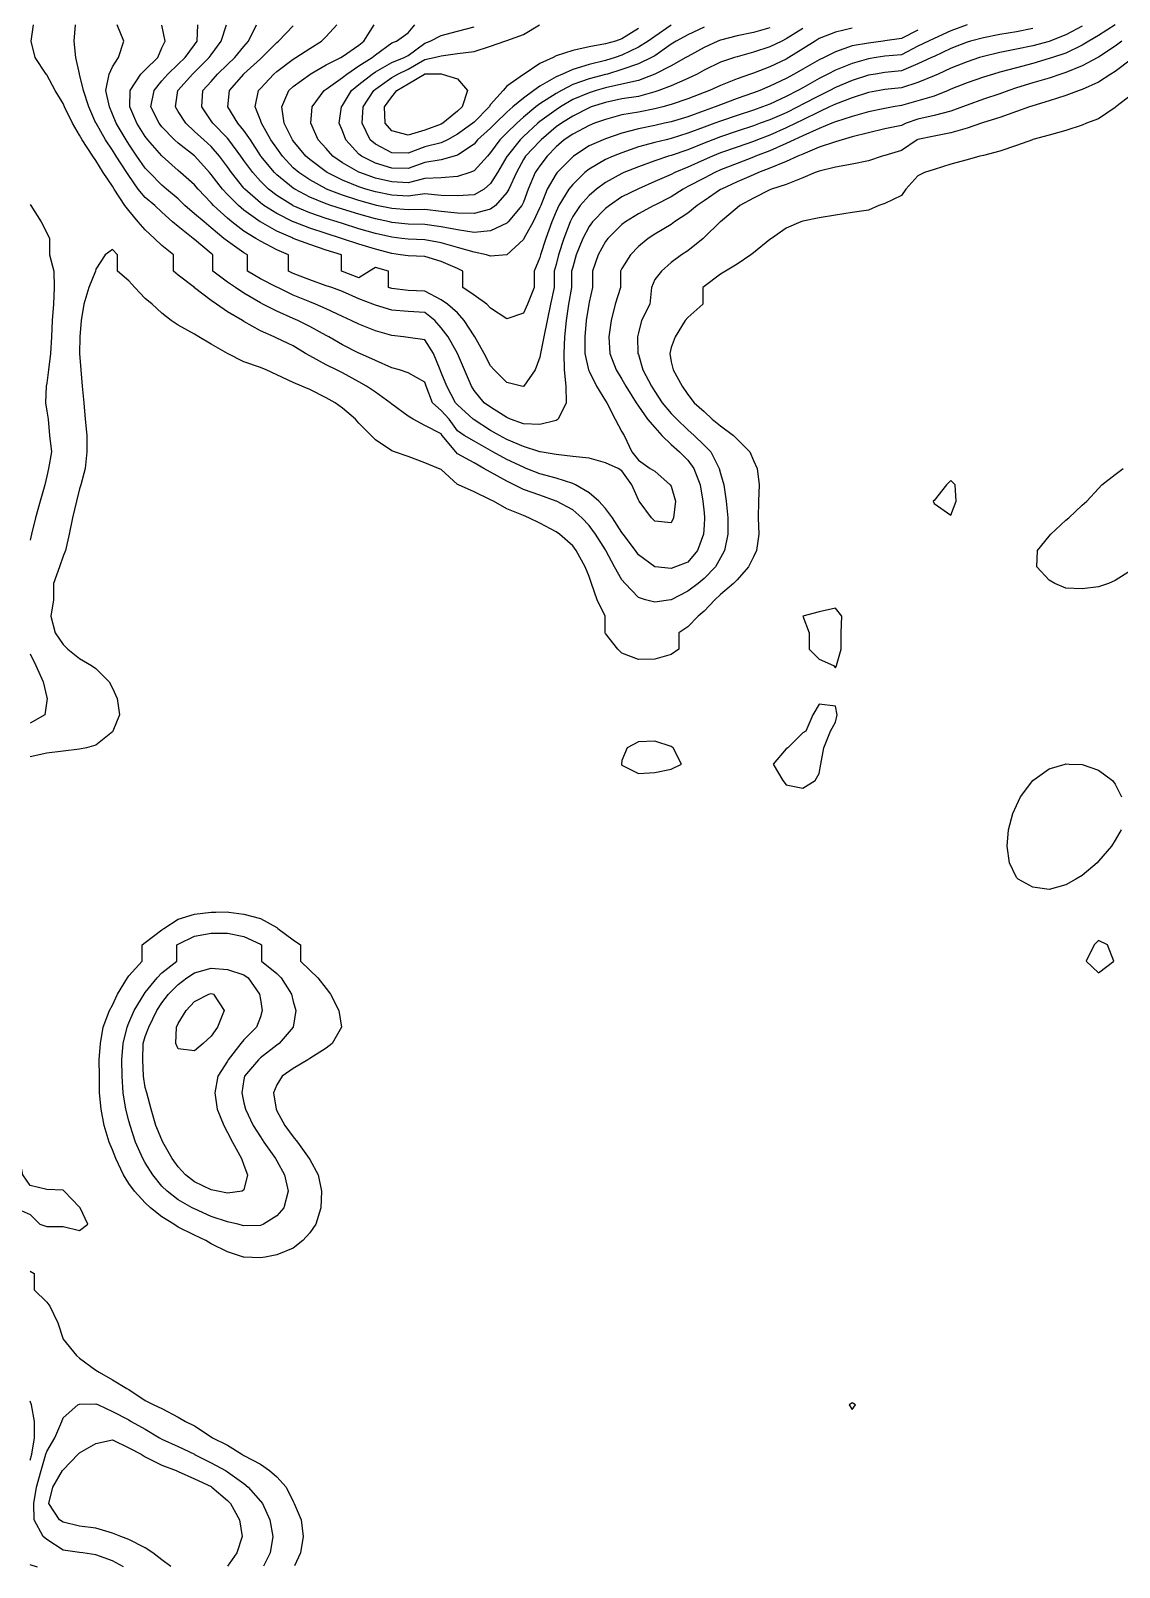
# Model space of a CAD drawing. Header units: inches. Extents: x 450896 to 463247, y 7386701 to 7399440.
# Drawn here: x 459540 to 461479, y 7386740 to 7389478 of the extents above; entities that cross this region are included whole.
import ezdxf

# ---------------------------------------------------------------- set-up
doc = ezdxf.new("R2010")
doc.units = ezdxf.units.IN
doc.header["$MEASUREMENT"] = 0

msp = doc.modelspace()

# ---------------------------------------------------------------- linework, layer by layer
for points, elevation in [([(461501.1, 7389427.7), (461471.8, 7389405.9), (461464.4, 7389401.2), (461442.5, 7389386.7), (461413.3, 7389373.8), (461407.8, 7389371.9), (461384, 7389362.7), (461354.7, 7389353.6), (461325.4, 7389344.4), (461319.5, 7389342.6), (461296.1, 7389334.5), (461266.8, 7389323.7), (461237.5, 7389314.5), (461233.8, 7389313.3), (461208.2, 7389304.5), (461179, 7389296.4), (461149.7, 7389290.2), (461120.4, 7389284.5), (461119.4, 7389284), (461091.1, 7389265), (461061.8, 7389256.1), (461057.1, 7389254.8), (461032.5, 7389246.3), (461003.2, 7389240.7), (460973.9, 7389235.2), (460944.7, 7389228.1), (460937.5, 7389225.5), (460915.4, 7389216.3), (460886.1, 7389204.4), (460859.7, 7389196.2), (460856.8, 7389195), (460827.5, 7389180), (460803.4, 7389166.9), (460798.2, 7389162.7), (460768.9, 7389138), (460768.4, 7389137.6), (460739.6, 7389109.6), (460738.1, 7389108.3), (460710.4, 7389086.1), (460699.1, 7389079), (460681.1, 7389065.5), (460663.8, 7389049.7), (460651.8, 7389035.1), (460645.8, 7389020.5), (460642.9, 7388991.2), (460628.3, 7388961.9), (460622.5, 7388939.7), (460621, 7388932.6), (460621.7, 7388903.3), (460622.5, 7388901), (460630.6, 7388874), (460645.7, 7388844.7), (460651.8, 7388835.2), (460664.7, 7388815.4), (460681.1, 7388796.2), (460690.8, 7388786.2), (460710.4, 7388766.8), (460721.7, 7388756.9), (460739.6, 7388739.9), (460751.6, 7388727.6), (460766.5, 7388698.3), (460768.9, 7388689.1), (460774.9, 7388669), (460778.7, 7388639.7), (460781.8, 7388610.4), (460781.7, 7388581.2), (460776.1, 7388551.9), (460768.9, 7388538.6), (460759.8, 7388522.6), (460739.6, 7388501.8), (460729, 7388493.3), (460710.4, 7388479.6), (460681.1, 7388464.1), (460680.5, 7388464), (460651.8, 7388459.6), (460635, 7388464), (460622.5, 7388468), (460598.7, 7388493.3), (460593.2, 7388499.7), (460580.1, 7388522.6), (460564.6, 7388551.9), (460563.9, 7388553), (460546.1, 7388581.2), (460534.6, 7388596.6), (460522, 7388610.4), (460505.4, 7388624.4), (460476.6, 7388639.7), (460476.1, 7388640), (460446.8, 7388650.3), (460417.5, 7388660.6), (460401.1, 7388669), (460388.2, 7388675.3), (460358.9, 7388691.3), (460347.3, 7388698.3), (460329.6, 7388708.4), (460300.3, 7388724.2), (460297.1, 7388727.6), (460273, 7388756.9), (460271.1, 7388759.8), (460241.8, 7388774.8), (460221.1, 7388786.2), (460212.5, 7388791.6), (460183.2, 7388812.8), (460180, 7388815.4), (460153.9, 7388834.2), (460138, 7388844.7), (460124.6, 7388852.4), (460095.3, 7388868.5), (460084.5, 7388874), (460066, 7388883), (460036.8, 7388898.8), (460029.6, 7388903.3), (460007.5, 7388916.5), (459978.2, 7388930.3), (459973.3, 7388932.6), (459948.9, 7388943.5), (459919.6, 7388960.3), (459917, 7388961.9), (459890.3, 7388977.6), (459870.8, 7388991.2), (459861, 7388997.8), (459831.7, 7389020.1), (459831.3, 7389020.5), (459802.5, 7389042.6), (459793.9, 7389049.7), (459793.9, 7389079), (459773.2, 7389095.8), (459760, 7389108.3), (459743.9, 7389123.5), (459731.2, 7389137.6), (459714.6, 7389158), (459707.5, 7389166.9), (459688.4, 7389196.2), (459685.3, 7389201.1), (459668.8, 7389225.5), (459656, 7389246.8), (459650.3, 7389254.8), (459631.1, 7389284), (459626.7, 7389292.3), (459614.1, 7389313.3), (459600.1, 7389342.6), (459597.4, 7389348.6), (459583.2, 7389371.9), (459568.2, 7389400), (459567.3, 7389401.2), (459547.9, 7389430.5), (459540.4, 7389459.8), (459544.7, 7389489.1)], 40), ([(461484.2, 7389459.8), (461471.8, 7389451), (461442.5, 7389431.1), (461441.3, 7389430.5), (461413.3, 7389415.8), (461384, 7389404.1), (461375.2, 7389401.2), (461354.7, 7389394), (461325.4, 7389385.2), (461296.1, 7389376.7), (461282.3, 7389371.9), (461266.8, 7389366.1), (461237.5, 7389356.1), (461208.2, 7389345.9), (461199.8, 7389342.6), (461179, 7389335.2), (461149.7, 7389327.3), (461120.4, 7389320.8), (461099.6, 7389313.3), (461091.1, 7389309.6), (461061.8, 7389303.4), (461032.5, 7389296.4), (461003.2, 7389289.3), (460985.6, 7389284), (460973.9, 7389280.3), (460944.7, 7389270.8), (460915.4, 7389258.5), (460906.6, 7389254.8), (460886.1, 7389245.3), (460856.8, 7389233.1), (460836.4, 7389225.5), (460827.5, 7389221.8), (460798.2, 7389209.2), (460770.7, 7389196.2), (460768.9, 7389195.1), (460739.6, 7389175), (460727, 7389166.9), (460710.4, 7389153.4), (460687.1, 7389137.6), (460681.1, 7389133.2), (460651.8, 7389115.8), (460640.1, 7389108.3), (460622.5, 7389093.5), (460608.2, 7389079), (460593.2, 7389054.8), (460590.9, 7389049.7), (460590.9, 7389020.5), (460581.2, 7388991.2), (460573.9, 7388961.9), (460570.1, 7388932.6), (460571.6, 7388903.3), (460582.8, 7388874), (460593.2, 7388857.5), (460600.3, 7388844.7), (460618.3, 7388815.4), (460622.5, 7388808.9), (460639, 7388786.2), (460651.8, 7388770.9), (460664.5, 7388756.9), (460681.1, 7388740.8), (460695.6, 7388727.6), (460710.4, 7388712.9), (460721.2, 7388698.3), (460732.6, 7388669), (460737.5, 7388639.7), (460739.6, 7388619.2), (460740.5, 7388610.4), (460739.6, 7388597), (460738.4, 7388581.2), (460727.9, 7388551.9), (460710.4, 7388531.4), (460688.6, 7388522.6), (460681.1, 7388519.8), (460652.4, 7388522.6), (460651.8, 7388522.6), (460622.5, 7388544.2), (460617.1, 7388551.9), (460595.4, 7388581.2), (460593.2, 7388584.2), (460576.4, 7388610.4), (460563.9, 7388626.8), (460551.8, 7388639.7), (460534.6, 7388654.4), (460510.2, 7388669), (460505.4, 7388671.4), (460476.1, 7388680.8), (460446.8, 7388688.8), (460422.5, 7388698.3), (460417.5, 7388700.2), (460388.2, 7388714), (460363.3, 7388727.6), (460358.9, 7388729.9), (460329.6, 7388746.6), (460312.3, 7388756.9), (460300.3, 7388765.2), (460285.1, 7388786.2), (460271.1, 7388801.2), (460255.7, 7388815.4), (460244.5, 7388844.7), (460241.8, 7388852.1), (460212.5, 7388868.7), (460197, 7388874), (460183.2, 7388877.5), (460153.9, 7388890.4), (460125.9, 7388903.3), (460124.6, 7388903.9), (460095.3, 7388918.6), (460071, 7388932.6), (460066, 7388935.3), (460036.8, 7388951.3), (460015.5, 7388961.9), (460007.5, 7388965.3), (459978.2, 7388978.3), (459953, 7388991.2), (459948.9, 7388993.2), (459919.6, 7389010.6), (459904.7, 7389020.5), (459890.3, 7389029.9), (459864.1, 7389049.7), (459864.1, 7389079), (459861, 7389081.3), (459831.7, 7389106), (459828.9, 7389108.3), (459802.5, 7389129.2), (459792.5, 7389137.6), (459773.2, 7389154.9), (459760.7, 7389166.9), (459743.9, 7389181.3), (459731.4, 7389196.2), (459714.6, 7389220.2), (459711.1, 7389225.5), (459692.1, 7389254.8), (459685.3, 7389265.3), (459672.8, 7389284), (459656.2, 7389313.3), (459656, 7389313.8), (459643, 7389342.6), (459633.7, 7389371.9), (459626.8, 7389401.2), (459626.7, 7389401.6), (459620.3, 7389430.5), (459617.1, 7389459.8), (459619.3, 7389489.1)], 60), ([(461471.8, 7389488.8), (461442.5, 7389470), (461425.3, 7389459.8), (461413.3, 7389452.7), (461384, 7389438.5), (461360.2, 7389430.5), (461354.7, 7389428.6), (461325.4, 7389419.9), (461296.1, 7389412.3), (461266.8, 7389404.5), (461255.2, 7389401.2), (461237.5, 7389395.7), (461208.2, 7389385.6), (461179, 7389374), (461174.2, 7389371.9), (461149.7, 7389362), (461120.4, 7389353.6), (461091.1, 7389345.1), (461076.7, 7389342.6), (461061.8, 7389339.8), (461032.5, 7389333.8), (461003.2, 7389325.6), (460973.9, 7389316), (460967.4, 7389313.3), (460944.7, 7389304.2), (460915.4, 7389290.9), (460900, 7389284), (460886.1, 7389277.4), (460856.8, 7389264.3), (460831.4, 7389254.8), (460827.5, 7389253.2), (460798.2, 7389241.9), (460768.9, 7389230.2), (460758.5, 7389225.5), (460739.6, 7389215.6), (460710.4, 7389200.7), (460702.1, 7389196.2), (460681.1, 7389182.5), (460651.8, 7389167.7), (460650, 7389166.9), (460622.5, 7389151.9), (460599.5, 7389137.6), (460593.2, 7389132.8), (460568.1, 7389108.3), (460563.9, 7389102.6), (460551.1, 7389079), (460540.9, 7389049.7), (460540.9, 7389020.5), (460534.6, 7388994.7), (460533.9, 7388991.2), (460529.7, 7388961.9), (460526.8, 7388932.6), (460527.1, 7388903.3), (460533.8, 7388874), (460534.6, 7388871.8), (460547.6, 7388844.7), (460563.9, 7388818.6), (460566, 7388815.4), (460581.1, 7388786.2), (460593.2, 7388763.4), (460597, 7388756.9), (460610.8, 7388727.6), (460622.5, 7388713.1), (460643.6, 7388698.3), (460651.8, 7388693.2), (460679.2, 7388669), (460681.1, 7388666.8), (460688.6, 7388639.7), (460685.1, 7388610.4), (460681.1, 7388601.4), (460651.8, 7388604), (460645.7, 7388610.4), (460623.7, 7388639.7), (460622.5, 7388642), (460610.7, 7388669), (460593.2, 7388694), (460586.7, 7388698.3), (460563.9, 7388707.9), (460534.6, 7388716.6), (460505.4, 7388719.7), (460476.1, 7388722.9), (460447.2, 7388727.6), (460446.8, 7388727.7), (460417.5, 7388737.5), (460388.2, 7388749.9), (460374.8, 7388756.9), (460358.9, 7388765.7), (460329.6, 7388784.9), (460327.8, 7388786.2), (460300.3, 7388811.5), (460296.8, 7388815.4), (460280.9, 7388844.7), (460271.1, 7388869.1), (460269.4, 7388874), (460257.3, 7388903.3), (460241.8, 7388927.2), (460212.5, 7388931.5), (460203.7, 7388932.6), (460183.2, 7388934.9), (460153.9, 7388943.6), (460124.6, 7388955.4), (460110.4, 7388961.9), (460095.3, 7388968.7), (460066, 7388982.9), (460046.9, 7388991.2), (460036.8, 7388995.1), (460007.5, 7389007.2), (459980.3, 7389020.5), (459978.2, 7389021.4), (459948.9, 7389036.4), (459926, 7389049.7), (459926, 7389079), (459919.6, 7389082.6), (459890.3, 7389103.2), (459883.7, 7389108.3), (459861, 7389126.9), (459848.5, 7389137.6), (459831.7, 7389152.1), (459814.6, 7389166.9), (459802.5, 7389178.6), (459781.4, 7389196.2), (459773.2, 7389203.2), (459751.5, 7389225.5), (459743.9, 7389233.6), (459729, 7389254.8), (459714.6, 7389276.2), (459709.5, 7389284), (459692.1, 7389313.3), (459685.3, 7389329.7), (459679.8, 7389342.6), (459673.4, 7389371.9), (459679.2, 7389401.2), (459685.3, 7389414.3), (459696, 7389430.5), (459705.8, 7389459.8), (459694, 7389489.1)], 80), ([(461325.4, 7389482.2), (461296.1, 7389476.4), (461266.8, 7389471.4), (461237.5, 7389465.9), (461214.2, 7389459.8), (461208.2, 7389458), (461179, 7389446.8), (461149.7, 7389432.6), (461145, 7389430.5), (461120.4, 7389419.2), (461091.1, 7389406.6), (461061.8, 7389403.8), (461045.2, 7389401.2), (461032.5, 7389399.2), (461003.2, 7389389.7), (460973.9, 7389377.4), (460963.8, 7389371.9), (460944.7, 7389362.3), (460915.4, 7389347.2), (460906.8, 7389342.6), (460886.1, 7389332.2), (460856.8, 7389319.6), (460839.7, 7389313.3), (460827.5, 7389308.8), (460798.2, 7389299.1), (460768.9, 7389289.3), (460755.3, 7389284), (460739.6, 7389277.7), (460710.4, 7389266.1), (460681.1, 7389256.2), (460676.2, 7389254.8), (460651.8, 7389246.3), (460622.5, 7389235.9), (460596.7, 7389225.5), (460593.2, 7389223.9), (460563.9, 7389208), (460548, 7389196.2), (460534.6, 7389184.8), (460518.5, 7389166.9), (460505.4, 7389147), (460500.8, 7389137.6), (460489.6, 7389108.3), (460480.4, 7389079), (460476.1, 7389061.9), (460472.7, 7389049.7), (460472.7, 7389020.5), (460465.9, 7388991.2), (460459.7, 7388961.9), (460454.1, 7388932.6), (460448.1, 7388903.3), (460446.8, 7388896.4), (460438.5, 7388874), (460418.6, 7388844.7), (460417.5, 7388844), (460414.2, 7388844.7), (460388.2, 7388851.6), (460365.4, 7388874), (460358.9, 7388880.9), (460347.8, 7388903.3), (460330.9, 7388932.6), (460329.6, 7388934.3), (460312, 7388961.9), (460300.3, 7388975.4), (460282.5, 7388991.2), (460271.1, 7388998.5), (460241.8, 7389014.2), (460212.5, 7389015.5), (460183.2, 7389018.7), (460177.5, 7389020.5), (460177.5, 7389049.7), (460153.9, 7389056.4), (460143.3, 7389049.7), (460124.6, 7389037.8), (460095.3, 7389049), (460093.2, 7389049.7), (460093.2, 7389079), (460066, 7389087.3), (460036.8, 7389097.1), (460007.6, 7389108.3), (460007.5, 7389108.4), (459978.2, 7389121.2), (459948.9, 7389137.5), (459948.8, 7389137.6), (459919.6, 7389158.5), (459909.7, 7389166.9), (459890.3, 7389186.5), (459881.3, 7389196.2), (459861, 7389222.1), (459858.1, 7389225.5), (459832.2, 7389254.8), (459831.7, 7389255.2), (459802.5, 7389277.9), (459796, 7389284), (459773.2, 7389307.3), (459768.5, 7389313.3), (459753.5, 7389342.6), (459759.4, 7389371.9), (459773.2, 7389388.8), (459783.9, 7389401.2), (459802.5, 7389418.8), (459814.7, 7389430.5), (459831.7, 7389453.5), (459836, 7389459.8), (459837.7, 7389489.1)], 120), ([(461208.2, 7389489), (461179, 7389478.3), (461149.7, 7389464.4), (461139.3, 7389459.8), (461120.4, 7389450.8), (461091.1, 7389435.5), (461061.8, 7389432.8), (461046.4, 7389430.5), (461032.5, 7389428.3), (461003.2, 7389420.1), (460973.9, 7389408.3), (460960, 7389401.2), (460944.7, 7389393.2), (460915.4, 7389376.7), (460906.8, 7389371.9), (460886.1, 7389361.2), (460856.8, 7389347.6), (460843.7, 7389342.6), (460827.5, 7389337), (460798.2, 7389327.3), (460768.9, 7389317.3), (460758.5, 7389313.3), (460739.6, 7389306.3), (460710.4, 7389295.6), (460681.1, 7389286.1), (460672.2, 7389284), (460651.8, 7389279), (460622.5, 7389271.5), (460593.2, 7389260.8), (460577.7, 7389254.8), (460563.9, 7389248.7), (460534.6, 7389231.5), (460527, 7389225.5), (460505.4, 7389204.5), (460498.7, 7389196.2), (460481, 7389166.9), (460476.1, 7389155.9), (460468.5, 7389137.6), (460457.6, 7389108.3), (460448.3, 7389079), (460446.8, 7389073.9), (460436.5, 7389049.7), (460436.5, 7389020.5), (460424.9, 7388991.2), (460417.5, 7388975.2), (460388.2, 7388965.1), (460358.9, 7388984.1), (460352.6, 7388991.2), (460329.6, 7389007), (460309.6, 7389020.5), (460309.6, 7389049.7), (460300.3, 7389054.3), (460271.1, 7389067.1), (460241.8, 7389076.2), (460212.5, 7389076.9), (460198.3, 7389079), (460183.2, 7389081.1), (460153.9, 7389088.8), (460124.6, 7389098.1), (460095.3, 7389107.7), (460093.4, 7389108.3), (460066, 7389116.7), (460036.8, 7389126.3), (460007.8, 7389137.6), (460007.5, 7389137.7), (459978.2, 7389152.5), (459955.3, 7389166.9), (459948.9, 7389171.7), (459921.2, 7389196.2), (459919.6, 7389197.9), (459897.5, 7389225.5), (459890.3, 7389235.5), (459875.8, 7389254.8), (459861, 7389272), (459848, 7389284), (459831.7, 7389299), (459815.9, 7389313.3), (459802.5, 7389334.2), (459797.6, 7389342.6), (459801.9, 7389371.9), (459802.5, 7389372.5), (459828.2, 7389401.2), (459831.7, 7389404.6), (459857.9, 7389430.5), (459861, 7389435.2), (459879.2, 7389459.8), (459888.6, 7389489.1)], 140), ([(461120.4, 7389479.6), (461091.1, 7389464.8), (461061.8, 7389460.2), (461058.8, 7389459.8), (461032.5, 7389455.9), (461003.2, 7389451.6), (460973.9, 7389440.7), (460953.5, 7389430.5), (460944.7, 7389426.2), (460915.4, 7389410.1), (460900, 7389401.2), (460886.1, 7389393.5), (460856.8, 7389379.3), (460838.7, 7389371.9), (460827.5, 7389367.7), (460798.2, 7389357.7), (460768.9, 7389346.3), (460759.4, 7389342.6), (460739.6, 7389335.7), (460710.4, 7389325.1), (460681.1, 7389316), (460669.2, 7389313.3), (460651.8, 7389309.4), (460622.5, 7389303.5), (460593.2, 7389295.8), (460563.9, 7389285.8), (460559.5, 7389284), (460534.6, 7389273), (460507, 7389254.8), (460505.4, 7389253.5), (460478, 7389225.5), (460476.1, 7389223), (460460, 7389196.2), (460448.4, 7389166.9), (460446.8, 7389163), (460434.8, 7389137.6), (460418.3, 7389108.3), (460417.5, 7389106.5), (460388.2, 7389079), (460388.2, 7389079), (460358.9, 7389076.7), (460351.7, 7389079), (460329.6, 7389083.5), (460300.3, 7389091.7), (460271.1, 7389100.3), (460241.8, 7389105.4), (460212.5, 7389106.6), (460200.9, 7389108.3), (460183.2, 7389110.6), (460153.9, 7389117.1), (460124.6, 7389125.4), (460095.3, 7389134.7), (460086, 7389137.6), (460066, 7389143.5), (460036.8, 7389153.7), (460007.5, 7389166.5), (460006.7, 7389166.9), (459978.2, 7389184.9), (459963.5, 7389196.2), (459948.9, 7389210.3), (459935.2, 7389225.5), (459919.6, 7389247.3), (459914.3, 7389254.8), (459892.5, 7389284), (459890.3, 7389286.6), (459863.9, 7389313.3), (459861, 7389317.7), (459844.5, 7389342.6), (459846.6, 7389371.9), (459861, 7389387.8), (459872.6, 7389401.2), (459890.3, 7389418.1), (459903.3, 7389430.5), (459919.6, 7389450.3), (459927.8, 7389459.8), (459942.2, 7389489.1)], 160), ([(460915.4, 7389482.3), (460886.1, 7389463.9), (460877.8, 7389459.8), (460856.8, 7389449.4), (460827.5, 7389440.3), (460798.2, 7389431.9), (460793.5, 7389430.5), (460768.9, 7389422.3), (460739.6, 7389407.8), (460727, 7389401.2), (460710.4, 7389393.2), (460681.1, 7389380.2), (460658.9, 7389371.9), (460651.8, 7389369.6), (460622.5, 7389361.3), (460593.2, 7389356.7), (460563.9, 7389350.5), (460538.5, 7389342.6), (460534.6, 7389341.2), (460505.4, 7389325.8), (460485.5, 7389313.3), (460476.1, 7389307.2), (460449, 7389284), (460446.8, 7389281.7), (460421.1, 7389254.8), (460417.5, 7389248.9), (460405, 7389225.5), (460391.6, 7389196.2), (460388.2, 7389190.3), (460368.1, 7389166.9), (460358.9, 7389160.3), (460329.6, 7389152.8), (460300.3, 7389153.2), (460271.1, 7389156.3), (460241.8, 7389159.7), (460212.5, 7389159.2), (460183.2, 7389161.4), (460155.6, 7389166.9), (460153.9, 7389167.2), (460124.6, 7389176), (460095.3, 7389185.4), (460066.8, 7389196.2), (460066, 7389196.5), (460036.8, 7389212.5), (460017.4, 7389225.5), (460007.5, 7389234.1), (459988.2, 7389254.8), (459978.2, 7389269), (459967.8, 7389284), (459950.7, 7389313.3), (459948.9, 7389319.1), (459939.9, 7389342.6), (459945.5, 7389371.9), (459948.9, 7389375.6), (459972.9, 7389401.2), (459978.2, 7389405.6), (460007.5, 7389427.9), (460011.8, 7389430.5), (460036.8, 7389446.5), (460057.7, 7389459.8), (460066, 7389468.3), (460084.9, 7389489.1)], 200), ([(460347.8, 7389196.2), (460329.6, 7389186.1), (460300.3, 7389183.9), (460271.1, 7389184.9), (460241.8, 7389187.6), (460212.5, 7389183.4), (460183.2, 7389185.1), (460153.9, 7389191), (460137.1, 7389196.2), (460124.6, 7389200.4), (460095.3, 7389212.1), (460068.2, 7389225.5), (460066, 7389226.9), (460036.8, 7389248.9), (460030.1, 7389254.8), (460007.5, 7389282.3), (460006.2, 7389284), (459991.3, 7389313.3), (459987.3, 7389342.6), (459999.8, 7389371.9), (460007.5, 7389379), (460036.8, 7389400.5), (460037.7, 7389401.2), (460066, 7389417.3), (460092.2, 7389430.5), (460095.3, 7389432.4), (460124.6, 7389452.7), (460133.2, 7389459.8), (460151.6, 7389489.1)], 220), ([(460322, 7389225.5), (460300.3, 7389218.6), (460271.1, 7389216), (460241.8, 7389215.2), (460212.5, 7389207.4), (460183.2, 7389208.8), (460153.9, 7389215.5), (460126.4, 7389225.5), (460124.6, 7389226.3), (460095.3, 7389242.8), (460077.9, 7389254.8), (460066, 7389268.4), (460051.9, 7389284), (460038.9, 7389313.3), (460041, 7389342.6), (460062.7, 7389371.9), (460066, 7389374.3), (460095.3, 7389394.9), (460103.2, 7389401.2), (460124.6, 7389415.5), (460147.9, 7389430.5), (460153.9, 7389435.5), (460183.2, 7389456.5), (460191.4, 7389459.8), (460212.5, 7389474.7), (460224.2, 7389489.1)], 240), ([(460282.4, 7389284), (460271.1, 7389278.6), (460241.8, 7389271.2), (460212.5, 7389260), (460183.2, 7389260.7), (460153.9, 7389275.9), (460144.3, 7389284), (460130.3, 7389313.3), (460132.1, 7389342.6), (460151.3, 7389371.9), (460153.9, 7389374), (460183.2, 7389395.2), (460193.8, 7389401.2), (460212.5, 7389409.7), (460241.8, 7389427.3), (460258.4, 7389430.5), (460271.1, 7389433.7), (460300.3, 7389437.5), (460329.6, 7389441.6), (460358.9, 7389450.7), (460384.5, 7389459.8), (460388.2, 7389460.8), (460417.5, 7389471.8), (460446.2, 7389489.1)], 280), ([(461413.3, 7389486.7), (461384, 7389471.1), (461355.9, 7389459.8), (461354.7, 7389459.3), (461325.4, 7389451.7), (461296.1, 7389445.3), (461266.8, 7389439.4), (461237.5, 7389432.7), (461230.2, 7389430.5), (461208.2, 7389423.2), (461179, 7389411.6), (461156.8, 7389401.2), (461149.7, 7389397.9), (461120.4, 7389386.2), (461091.1, 7389376.6), (461061.8, 7389373.4), (461052.2, 7389371.9), (461032.5, 7389368.5), (461003.2, 7389358.5), (460973.9, 7389347.7), (460963.2, 7389342.6), (460944.7, 7389333.9), (460915.4, 7389319.4), (460903, 7389313.3), (460886.1, 7389305.2), (460856.8, 7389292.1), (460835, 7389284), (460827.5, 7389281.2), (460798.2, 7389271.1), (460768.9, 7389260.6), (460754.6, 7389254.8), (460739.6, 7389248.2), (460710.4, 7389235.1), (460687.3, 7389225.5), (460681.1, 7389222.3), (460651.8, 7389209.6), (460622.5, 7389196.7), (460621.3, 7389196.2), (460593.2, 7389182), (460570.8, 7389166.9), (460563.9, 7389161.6), (460540.8, 7389137.6), (460534.6, 7389129.5), (460523.2, 7389108.3), (460511.7, 7389079), (460505.4, 7389057.1), (460503.5, 7389049.7), (460503.5, 7389020.5), (460497.8, 7388991.2), (460493.8, 7388961.9), (460490.6, 7388932.6), (460489.4, 7388903.3), (460490.5, 7388874), (460493.3, 7388844.7), (460493.7, 7388815.4), (460479.5, 7388786.2), (460476.1, 7388783.9), (460446.8, 7388776.2), (460417.5, 7388777.7), (460394.5, 7388786.2), (460388.2, 7388788.9), (460358.9, 7388807.3), (460347.8, 7388815.4), (460329.6, 7388837.1), (460325.1, 7388844.7), (460312.6, 7388874), (460300.3, 7388903.1), (460300.2, 7388903.3), (460283.7, 7388932.6), (460271.1, 7388948.9), (460259.7, 7388961.9), (460241.8, 7388975.9), (460212.5, 7388977.8), (460183.2, 7388980.5), (460153.9, 7388989.2), (460149.1, 7388991.2), (460124.6, 7389000.7), (460095.3, 7389013.3), (460076.5, 7389020.5), (460066, 7389023.9), (460036.8, 7389034.3), (460007.5, 7389045.9), (459999.3, 7389049.7), (459999.3, 7389079), (459978.2, 7389088.1), (459948.9, 7389103.4), (459940.7, 7389108.3), (459919.6, 7389121.3), (459898.2, 7389137.6), (459890.3, 7389144.2), (459865.5, 7389166.9), (459861, 7389171.7), (459838.1, 7389196.2), (459831.7, 7389203.4), (459806.7, 7389225.5), (459802.5, 7389229.1), (459773.8, 7389254.8), (459773.2, 7389255.4), (459748.1, 7389284), (459743.9, 7389289.6), (459728.8, 7389313.3), (459716.1, 7389342.6), (459717, 7389371.9), (459735.8, 7389401.2), (459743.9, 7389408.8), (459766, 7389430.5), (459773.2, 7389447.7), (459779.1, 7389459.8), (459773.2, 7389488.2)], 100), ([(461003.2, 7389483), (460973.9, 7389475.8), (460944.7, 7389464.4), (460937.2, 7389459.8), (460915.4, 7389446), (460890.7, 7389430.5), (460886.1, 7389427.8), (460856.8, 7389414.3), (460827.5, 7389403), (460822.4, 7389401.2), (460798.2, 7389392.9), (460768.9, 7389380.7), (460749.3, 7389371.9), (460739.6, 7389368.3), (460710.4, 7389356.9), (460681.1, 7389346.8), (460666, 7389342.6), (460651.8, 7389339.1), (460622.5, 7389333), (460593.2, 7389328.2), (460563.9, 7389320.3), (460544.4, 7389313.3), (460534.6, 7389309.4), (460505.4, 7389293.8), (460490.5, 7389284), (460476.1, 7389271.5), (460459.7, 7389254.8), (460446.8, 7389237.8), (460438.8, 7389225.5), (460426.1, 7389196.2), (460417.5, 7389172.6), (460414.8, 7389166.9), (460390.3, 7389137.6), (460388.2, 7389135.5), (460358.9, 7389121.6), (460329.6, 7389119), (460300.3, 7389123.6), (460271.1, 7389129), (460241.8, 7389133), (460212.5, 7389133.7), (460183.2, 7389136.7), (460179.1, 7389137.6), (460153.9, 7389142.8), (460124.6, 7389151.2), (460095.3, 7389160.2), (460074.3, 7389166.9), (460066, 7389169.7), (460036.8, 7389181.8), (460010.2, 7389196.2), (460007.5, 7389198), (459978.2, 7389221.7), (459974.3, 7389225.5), (459949.8, 7389254.8), (459948.9, 7389256.1), (459931.1, 7389284), (459919.6, 7389300.8), (459908.9, 7389313.3), (459891.2, 7389342.6), (459893.6, 7389371.9), (459919.2, 7389401.2), (459919.6, 7389401.6), (459948.9, 7389428.3), (459951.5, 7389430.5), (459978.2, 7389457.1), (459981.3, 7389459.8), (460007.5, 7389487.2)], 180), ([(460294.4, 7389254.8), (460271.1, 7389248.5), (460241.8, 7389243.5), (460212.5, 7389232.5), (460183.2, 7389233.4), (460153.9, 7389242.4), (460129.2, 7389254.8), (460124.6, 7389258.4), (460101.1, 7389284), (460095.3, 7389299.7), (460089.5, 7389313.3), (460093.7, 7389342.6), (460095.3, 7389344.8), (460111.5, 7389371.9), (460124.6, 7389382.7), (460147.9, 7389401.2), (460153.9, 7389405.2), (460183.2, 7389421.5), (460205, 7389430.5), (460212.5, 7389434.3), (460241.8, 7389456.1), (460251.3, 7389459.8), (460271.1, 7389470), (460300.3, 7389477.3), (460329.6, 7389485.5)], 260), ([(460622.5, 7389482.2), (460593.2, 7389463.8), (460581.5, 7389459.8), (460563.9, 7389455.2), (460534.6, 7389449.7), (460505.4, 7389442.9), (460476.1, 7389433.8), (460470.7, 7389430.5), (460446.8, 7389420.1), (460418.8, 7389401.2), (460417.5, 7389400.4), (460388.2, 7389379.8), (460381.6, 7389371.9), (460358.9, 7389346.9), (460356.3, 7389342.6), (460329.6, 7389315.2), (460327.7, 7389313.3), (460300.3, 7389294.1), (460282.4, 7389284)], 280), ([(460681.1, 7389488.4), (460651.8, 7389467.8), (460639.9, 7389459.8), (460622.5, 7389449.2), (460593.2, 7389434.7), (460581.1, 7389430.5), (460563.9, 7389425.1), (460534.6, 7389418.2), (460505.4, 7389409.5), (460487.2, 7389401.2), (460476.1, 7389396.1), (460446.8, 7389379.3), (460436.4, 7389371.9), (460417.5, 7389358.4), (460398.8, 7389342.6), (460388.2, 7389333), (460368, 7389313.3), (460358.9, 7389304.5), (460335.9, 7389284), (460329.6, 7389276.2), (460300.3, 7389256.6), (460294.4, 7389254.8)], 260), ([(460739.6, 7389484.8), (460710.4, 7389470.8), (460690, 7389459.8), (460681.1, 7389454.3), (460651.8, 7389433.8), (460645.8, 7389430.5), (460622.5, 7389419.1), (460593.2, 7389409.2), (460567.2, 7389401.2), (460563.9, 7389400.2), (460534.6, 7389392.6), (460505.4, 7389382.5), (460485.3, 7389371.9), (460476.1, 7389366.6), (460446.8, 7389348), (460439.6, 7389342.6), (460417.5, 7389324), (460405.8, 7389313.3), (460388.2, 7389296.2), (460375.7, 7389284), (460358.9, 7389261.6), (460353.4, 7389254.8), (460329.6, 7389228.4), (460322, 7389225.5)], 240), ([(460856.8, 7389483.6), (460827.5, 7389475.4), (460798.2, 7389469.1), (460768.9, 7389461.7), (460764.1, 7389459.8), (460739.6, 7389448.5), (460710.4, 7389432.6), (460706.8, 7389430.5), (460681.1, 7389415.9), (460652, 7389401.2), (460651.8, 7389401.1), (460622.5, 7389389.8), (460593.2, 7389383.3), (460563.9, 7389376.6), (460547.1, 7389371.9), (460534.6, 7389367.9), (460505.4, 7389355.6), (460483.7, 7389342.6), (460476.1, 7389337.6), (460446.8, 7389316.3), (460443.3, 7389313.3), (460417.5, 7389289.6), (460411.8, 7389284), (460388.7, 7389254.8), (460388.2, 7389253.9), (460371.6, 7389225.5), (460358.9, 7389206.3), (460347.8, 7389196.2)], 220), ([(460274.1, 7389313.3), (460271.1, 7389311.6), (460241.8, 7389301), (460212.5, 7389292.4), (460183.2, 7389299.7), (460171.5, 7389313.3), (460170.2, 7389342.6), (460183.2, 7389360.8), (460192.2, 7389371.9), (460212.5, 7389383.8), (460241.6, 7389401.2), (460241.8, 7389401.3), (460271.1, 7389401.4), (460272.7, 7389401.2), (460300.3, 7389392.9), (460318.1, 7389371.9), (460308.5, 7389342.6), (460300.3, 7389334.9), (460274.1, 7389313.3)], 300), ([(461501.1, 7389363.9), (461473.3, 7389342.6), (461471.8, 7389341.3), (461442.5, 7389321.3), (461420.7, 7389313.3), (461413.3, 7389310.1), (461384, 7389300.8), (461354.7, 7389292.2), (461325.4, 7389284.3), (461324.5, 7389284), (461296.1, 7389273.6), (461266.8, 7389263.9), (461237.5, 7389256.2), (461230.7, 7389254.8), (461208.2, 7389248.3), (461179, 7389240.4), (461149.7, 7389231.2), (461132.2, 7389225.5), (461120.4, 7389219.8), (461099.3, 7389196.2), (461091.1, 7389184.9), (461061.8, 7389170.7), (461050.9, 7389166.9), (461032.5, 7389158.8), (461003.2, 7389154.2), (460973.9, 7389149.9), (460944.7, 7389144.7), (460915.4, 7389138.7), (460912.1, 7389137.6), (460886.1, 7389126.6), (460859.4, 7389108.3), (460856.8, 7389106.4), (460827.5, 7389082.7), (460822.9, 7389079), (460798.2, 7389062.3), (460777.5, 7389049.7), (460768.9, 7389044.2), (460739.6, 7389022.2), (460737.3, 7389020.5), (460737.3, 7388991.2), (460710.4, 7388967.5), (460705.7, 7388961.9), (460688, 7388932.6), (460681.1, 7388913.8), (460678.7, 7388903.3), (460681.1, 7388887.9), (460684.2, 7388874), (460700.5, 7388844.7), (460710.4, 7388829.9), (460722.1, 7388815.4), (460739.6, 7388799.6), (460753.9, 7388786.2), (460768.9, 7388774.4), (460792.1, 7388756.9), (460798.2, 7388750.3), (460821, 7388727.6), (460827.5, 7388712.2), (460833.9, 7388698.3), (460837.8, 7388669), (460836.5, 7388639.7), (460835.9, 7388610.4), (460837.4, 7388581.2), (460833.2, 7388551.9), (460827.5, 7388540.4), (460818.8, 7388522.6), (460798.2, 7388499.8), (460792.2, 7388493.3), (460768.9, 7388473.4), (460758.8, 7388464), (460739.6, 7388443.9), (460728.8, 7388434.7), (460710.4, 7388415.7), (460694.8, 7388405.4), (460694.8, 7388376.1), (460681.1, 7388366.7), (460651.8, 7388358.4), (460622.5, 7388357.8), (460593.2, 7388368.8), (460585.6, 7388376.1), (460563.9, 7388404), (460563.1, 7388405.4), (460563.1, 7388434.7), (460549.2, 7388464), (460539.1, 7388493.3), (460534.6, 7388505.3), (460527.6, 7388522.6), (460511.4, 7388551.9), (460505.4, 7388560.1), (460481.7, 7388581.2), (460476.1, 7388585.2), (460446.8, 7388600.4), (460427, 7388610.4), (460417.5, 7388614), (460388.2, 7388626), (460364.3, 7388639.7), (460358.9, 7388642.5), (460329.6, 7388656.5), (460302, 7388669), (460300.3, 7388669.7), (460271.1, 7388696), (460266.3, 7388698.3), (460241.8, 7388708.2), (460212.5, 7388719.7), (460188.2, 7388727.6), (460183.2, 7388729.3), (460153.9, 7388748.9), (460146.4, 7388756.9), (460124.6, 7388779.1), (460118.6, 7388786.2), (460095.3, 7388805.7), (460082.1, 7388815.4), (460066, 7388824.1), (460036.8, 7388838.6), (460022.8, 7388844.7), (460007.5, 7388851.6), (459978.2, 7388865.2), (459959.1, 7388874), (459948.9, 7388878.2), (459919.6, 7388888.4), (459890.3, 7388903.3), (459890.3, 7388903.3), (459861, 7388919.6), (459839.5, 7388932.6), (459831.7, 7388937.3), (459802.5, 7388953.5), (459790.2, 7388961.9), (459773.2, 7388974.9), (459756.3, 7388991.2), (459743.9, 7389001.2), (459725.4, 7389020.5), (459714.6, 7389032.6), (459694.6, 7389049.7), (459694.6, 7389079), (459685.3, 7389088.7), (459672.4, 7389079), (459656, 7389053.2), (459654.9, 7389049.7), (459643.4, 7389020.5), (459634.4, 7388991.2), (459629.4, 7388961.9), (459627.3, 7388932.6), (459626.9, 7388903.3), (459628.7, 7388874), (459631.1, 7388844.7), (459634.6, 7388815.4), (459636.8, 7388786.2), (459639.4, 7388756.9), (459639.8, 7388727.6), (459636.6, 7388698.3), (459629.1, 7388669), (459626.7, 7388661.7), (459621, 7388639.7), (459614.1, 7388610.4), (459608.4, 7388581.2), (459601.7, 7388551.9), (459597.4, 7388541.7), (459590.9, 7388522.6), (459580.5, 7388493.3), (459580.5, 7388464), (459575.3, 7388434.7), (459583.5, 7388405.4), (459597.4, 7388384.4), (459605.8, 7388376.1), (459626.7, 7388359.7), (459648.2, 7388346.9), (459656, 7388341.5), (459679.2, 7388317.6), (459685.3, 7388306.8), (459693.5, 7388288.3), (459697.7, 7388259), (459686.3, 7388229.7), (459685.3, 7388228.5), (459656, 7388204.9), (459639.2, 7388200.4), (459626.7, 7388197.8), (459597.4, 7388194.4), (459568.2, 7388190.7), (459538.9, 7388184.3)], 20), ([(459538.9, 7389168.4), (459539.7, 7389166.9), (459558.4, 7389137.6), (459568.2, 7389118.1), (459573.4, 7389108.3), (459573.4, 7389079), (459580.6, 7389049.7), (459581.3, 7389020.5), (459580, 7388991.2), (459577.8, 7388961.9), (459576.6, 7388932.6), (459575.1, 7388903.3), (459571.6, 7388874), (459568.2, 7388850.3), (459567.4, 7388844.7), (459566, 7388815.4), (459568.2, 7388800.3), (459570.5, 7388786.2), (459573.3, 7388756.9), (459576.7, 7388727.6), (459571.3, 7388698.3), (459568.2, 7388684.3), (459565, 7388669), (459556.4, 7388639.7), (459548.2, 7388610.4), (459541.2, 7388581.2), (459538.9, 7388570.3)], 40), ([(461501.1, 7388516.7), (461471.8, 7388498.6), (461460, 7388493.3), (461442.5, 7388486.9), (461413.3, 7388483.3), (461384, 7388484.9), (461364.8, 7388493.3), (461354.7, 7388499), (461332.6, 7388522.6), (461333.4, 7388551.9), (461354.7, 7388577.6), (461357.3, 7388581.2), (461384, 7388605.8), (461389.4, 7388610.4), (461413.3, 7388632.6), (461421.5, 7388639.7), (461442.5, 7388662.4), (461448.5, 7388669), (461471.8, 7388687.2), (461486.5, 7388698.3)], 20), ([(459538.9, 7388367.5), (459549, 7388346.9), (459561.7, 7388317.6), (459568.2, 7388289.6), (459568.8, 7388288.3), (459568.2, 7388283.9), (459564.8, 7388259), (459538.9, 7388244.4)], 40), ([(461402.1, 7387966.1), (461384, 7387955.8), (461354.7, 7387947.8), (461325.4, 7387952.1), (461299, 7387966.1), (461296.1, 7387969.3), (461283.8, 7387995.4), (461279.6, 7388024.7), (461282.2, 7388054), (461289.9, 7388083.3), (461296.1, 7388097.3), (461303.6, 7388112.6), (461325.1, 7388141.8), (461325.4, 7388142.1), (461354.7, 7388162.7), (461383.1, 7388171.1), (461384, 7388171.4), (461390.2, 7388171.1), (461413.3, 7388170.2), (461442.5, 7388160.5), (461467.5, 7388141.8), (461471.8, 7388135.6), (461483.3, 7388112.6)], 20), ([(461482.5, 7388054), (461471.8, 7388035.7), (461465.6, 7388024.7), (461442.5, 7387998), (461440, 7387995.4), (461413.3, 7387972.9), (461402.1, 7387966.1)], 20), ([(459957.4, 7387292.5), (459948.9, 7387290.9), (459919.6, 7387292.3), (459919, 7387292.5), (459890.3, 7387302.1), (459861, 7387316.2), (459851.7, 7387321.8), (459831.7, 7387331.6), (459802.5, 7387345.6), (459794.6, 7387351.1), (459773.2, 7387364.2), (459753, 7387380.4), (459743.9, 7387389.3), (459724.5, 7387409.7), (459714.6, 7387423.7), (459705, 7387439), (459691.1, 7387468.2), (459685.3, 7387483.6), (459679.4, 7387497.5), (459670.3, 7387526.8), (459665.1, 7387556.1), (459662.1, 7387585.4), (459662.1, 7387614.7), (459661.9, 7387644), (459664.1, 7387673.2), (459669, 7387702.5), (459679.9, 7387731.8), (459685.3, 7387741.7), (459694.6, 7387761.1), (459712.1, 7387790.4), (459714.6, 7387793.9), (459738.5, 7387819.7), (459738.5, 7387849), (459743.9, 7387853.3), (459773.2, 7387876), (459776.7, 7387878.3), (459802.5, 7387895), (459831.7, 7387903.6), (459861, 7387907.4), (459869.6, 7387907.5), (459890.3, 7387908.1), (459892.7, 7387907.5), (459919.6, 7387903.8), (459948.9, 7387896.1), (459978.2, 7387879.7), (459980.1, 7387878.3), (460007.5, 7387858.1), (460020.4, 7387849), (460020.4, 7387819.7), (460036.8, 7387803.6), (460051.1, 7387790.4), (460066, 7387771.1), (460073.8, 7387761.1), (460088.7, 7387731.8), (460093.2, 7387702.5), (460077, 7387673.2), (460066, 7387665.1), (460036.8, 7387646.2), (460033.3, 7387644), (460007.5, 7387628.4), (459987.5, 7387614.7), (459978.2, 7387599.8), (459972.4, 7387585.4), (459976.8, 7387556.1), (459978.2, 7387553.1), (459992.2, 7387526.8), (460007.5, 7387506.6), (460015, 7387497.5), (460036, 7387468.2), (460036.8, 7387466.7), (460051.6, 7387439), (460058, 7387409.7), (460056.6, 7387380.4), (460047.9, 7387351.1), (460036.8, 7387335.6), (460024.5, 7387321.8), (460007.5, 7387308.6), (459978.2, 7387296.5), (459957.4, 7387292.5)], 20), ([(459954.7, 7387351.1), (459948.9, 7387348.8), (459919.6, 7387348.4), (459908.6, 7387351.1), (459890.3, 7387355.1), (459861, 7387365), (459831.7, 7387378.2), (459827.6, 7387380.4), (459802.5, 7387394.8), (459782.6, 7387409.7), (459773.2, 7387418.7), (459757.1, 7387439), (459743.9, 7387460.6), (459739.4, 7387468.2), (459726.5, 7387497.5), (459716.9, 7387526.8), (459714.6, 7387535.6), (459709.2, 7387556.1), (459704.7, 7387585.4), (459702.5, 7387614.7), (459702.1, 7387644), (459704.5, 7387673.2), (459711.5, 7387702.5), (459714.6, 7387709.9), (459723.8, 7387731.8), (459741.7, 7387761.1), (459743.9, 7387763.9), (459764.9, 7387790.4), (459773.2, 7387798.9), (459800.3, 7387819.7), (459800.3, 7387849), (459802.5, 7387850.4), (459831.7, 7387864.4), (459861, 7387869.6), (459890.3, 7387869.6), (459919.6, 7387863.8), (459948.9, 7387850.5), (459951.2, 7387849), (459951.2, 7387819.7), (459978.2, 7387798), (459985.8, 7387790.4), (460004.5, 7387761.1), (460007.5, 7387748), (460012, 7387731.8), (460007.5, 7387702.5), (460007.5, 7387702.5), (459982.6, 7387673.2), (459978.2, 7387670.2), (459948.9, 7387647.4), (459945.4, 7387644), (459920.7, 7387614.7), (459919.6, 7387609.1), (459916, 7387585.4), (459919.6, 7387567.7), (459922.3, 7387556.1), (459936, 7387526.8), (459948.9, 7387506.6), (459955.3, 7387497.5), (459975.9, 7387468.2), (459978.2, 7387464.1), (459992.1, 7387439), (459998.3, 7387409.7), (459990.9, 7387380.4), (459978.2, 7387365.8), (459954.7, 7387351.1)], 40), ([(459916.2, 7387409.7), (459890.3, 7387406.2), (459873, 7387409.7), (459861, 7387412.6), (459831.7, 7387426.5), (459815.3, 7387439), (459802.5, 7387453.5), (459791.9, 7387468.2), (459775.3, 7387497.5), (459773.2, 7387501.6), (459762.5, 7387526.8), (459754.6, 7387556.1), (459746.8, 7387585.4), (459743.9, 7387595), (459740.5, 7387614.7), (459739.6, 7387644), (459740, 7387673.2), (459743.9, 7387685.6), (459750.3, 7387702.5), (459764.2, 7387731.8), (459773.2, 7387745.6), (459785, 7387761.1), (459802.5, 7387778.6), (459817.6, 7387790.4), (459831.7, 7387798.9), (459861, 7387807.4), (459890.3, 7387805.1), (459919.6, 7387795.5), (459926.9, 7387790.4), (459947.2, 7387761.1), (459948.9, 7387751.4), (459952.3, 7387731.8), (459948.9, 7387720.9), (459942.3, 7387702.5), (459919.6, 7387679.8), (459914.3, 7387673.2), (459891.7, 7387644), (459890.3, 7387641.7), (459873, 7387614.7), (459867.9, 7387585.4), (459872.2, 7387556.1), (459883.5, 7387526.8), (459890.3, 7387514.7), (459899.2, 7387497.5), (459915.1, 7387468.2), (459919.6, 7387456.1), (459926, 7387439), (459919.6, 7387412.3), (459916.2, 7387409.7)], 60), ([(459847.2, 7387673.2), (459831.7, 7387659.9), (459802.5, 7387663.8), (459798.3, 7387673.2), (459799.3, 7387702.5), (459802.5, 7387709.1), (459816.5, 7387731.8), (459831.7, 7387748.3), (459857.3, 7387761.1), (459861, 7387762.4), (459865.1, 7387761.1), (459884.4, 7387731.8), (459872.5, 7387702.5), (459861, 7387686.4), (459847.2, 7387673.2)], 80), ([(459538.9, 7387267.5), (459545.9, 7387263.2), (459545.9, 7387233.9), (459568.2, 7387211.9), (459573.9, 7387204.7), (459587.8, 7387175.4), (459597.4, 7387146.1), (459597.4, 7387146), (459621.1, 7387116.8), (459626.7, 7387112.2), (459656, 7387090.9), (459661.4, 7387087.5), (459685.3, 7387073.4), (459710.8, 7387058.2), (459714.6, 7387056.4), (459743.9, 7387036.9), (459758.9, 7387028.9), (459773.2, 7387022.5), (459802.5, 7387006.9), (459815.6, 7386999.6), (459831.7, 7386991.7), (459861, 7386972), (459863.4, 7386970.4), (459890.3, 7386957.3), (459915.9, 7386941.1), (459919.6, 7386939), (459948.9, 7386923.4), (459965.3, 7386911.8), (459978.2, 7386900.6), (459994.8, 7386882.5), (460007.5, 7386856.6), (460009.4, 7386853.2), (460021.8, 7386823.9), (460025.1, 7386794.6), (460020.6, 7386765.3), (460009.9, 7386741.9)], 20), ([(459538.9, 7386930.3), (459541.7, 7386941.1), (459546.7, 7386970.4), (459546.2, 7386999.6), (459541, 7387028.9), (459538.9, 7387035.5)], 20), ([(459704.9, 7386740.4), (459685.3, 7386751.3), (459656, 7386761.7), (459632.3, 7386765.3), (459626.7, 7386766.2), (459597.4, 7386770.2), (459568.2, 7386789), (459561.9, 7386794.6), (459545.6, 7386823.9), (459545.2, 7386853.2), (459549.8, 7386882.5), (459558.2, 7386911.8), (459566.9, 7386941.1), (459568.2, 7386945.9), (459582.7, 7386970.4), (459595.1, 7386999.6), (459597.4, 7387005.7), (459623.6, 7387028.9), (459626.7, 7387030.1), (459656, 7387031), (459660.2, 7387028.9), (459685.3, 7387017.1), (459714.6, 7387002.3), (459718.9, 7386999.6), (459743.9, 7386985.7), (459769.1, 7386970.4), (459773.2, 7386967.9), (459802.5, 7386954.7), (459831.3, 7386941.1), (459831.7, 7386940.8), (459861, 7386926), (459886.8, 7386911.8), (459890.3, 7386909.6), (459919.6, 7386889.1), (459927.3, 7386882.5), (459948.9, 7386857.5), (459952.4, 7386853.2), (459965.9, 7386823.9), (459971.1, 7386794.6), (459966.1, 7386765.3), (459954.3, 7386741.6)], 40), ([(459789.3, 7386740.8), (459773.2, 7386753), (459757.3, 7386765.3), (459743.9, 7386774.4), (459714.6, 7386789.1), (459700, 7386794.6), (459685.3, 7386800.3), (459656, 7386809.4), (459626.7, 7386813.1), (459597.4, 7386819.8), (459591.1, 7386823.9), (459571.9, 7386853.2), (459578.9, 7386882.5), (459596.3, 7386911.8), (459597.4, 7386913.5), (459624.3, 7386941.1), (459626.7, 7386943.7), (459656, 7386960.1), (459685.3, 7386966.6), (459714.6, 7386952.5), (459736.7, 7386941.1), (459743.9, 7386936.7), (459773.2, 7386921.6), (459799.1, 7386911.8), (459802.5, 7386910.4), (459831.7, 7386897.3), (459861, 7386883.5), (459862.6, 7386882.5), (459890.3, 7386858.5), (459895.9, 7386853.2), (459911.8, 7386823.9), (459916.4, 7386794.6), (459907.1, 7386765.3), (459890.4, 7386741.3)], 60), ([(459551.6, 7386739.6), (459538.9, 7386743.7)], 20)]:
    msp.add_lwpolyline(points, dxfattribs=dict(elevation=elevation))
for points in [[(461179, 7388614.9), (461188.8, 7388639.7), (461187.2, 7388669), (461179, 7388676.5), (461171.4, 7388669), (461149.7, 7388640.9), (461148, 7388639.7), (461149.7, 7388635.9), (461179, 7388614.9)], [(460973.9, 7388342.9), (460975.3, 7388346.9), (460984, 7388376.1), (460984, 7388405.4), (460985.2, 7388434.7), (460973.9, 7388449.2), (460944.7, 7388442.8), (460915.4, 7388434.7), (460927, 7388405.4), (460927, 7388376.1), (460944.7, 7388358.3), (460970.2, 7388346.9), (460973.9, 7388342.9)], [(460915.4, 7388128.2), (460937.4, 7388141.8), (460944.7, 7388154.2), (460947.4, 7388171.1), (460952.9, 7388200.4), (460964.9, 7388229.7), (460973.9, 7388245.7), (460976.7, 7388259), (460973.9, 7388274.2), (460944.7, 7388278.2), (460933.2, 7388259), (460920.9, 7388229.7), (460915.4, 7388226.7), (460888.9, 7388200.4), (460886.1, 7388198.2), (460862.9, 7388171.1), (460880, 7388141.8), (460886.1, 7388134.3), (460915.4, 7388128.2)], [(460681.1, 7388162), (460699.5, 7388171.1), (460684.3, 7388200.4), (460681.1, 7388202.7), (460651.8, 7388211.9), (460622.5, 7388210.6), (460602.6, 7388200.4), (460593.2, 7388177.5), (460592.1, 7388171.1), (460593.2, 7388169.5), (460622.5, 7388154.5), (460651.8, 7388156.2), (460681.1, 7388162)], [(461442.5, 7387799), (461469.8, 7387819.7), (461458.6, 7387849), (461442.5, 7387856.6), (461434.7, 7387849), (461420.5, 7387819.7), (461442.5, 7387799)], [(459626.7, 7387340), (459641.2, 7387351.1), (459627.7, 7387380.4), (459626.7, 7387381.7), (459599.3, 7387409.7), (459597.4, 7387411.9), (459568.2, 7387413), (459538.9, 7387419.9), (459525.7, 7387439), (459519.6, 7387468.2), (459509.6, 7387489.6), (459480.3, 7387468.9), (459479.2, 7387468.2), (459464.4, 7387439), (459480.3, 7387417), (459485, 7387409.7), (459509.6, 7387383.3), (459512, 7387380.4), (459538.9, 7387368.4), (459555.9, 7387351.1), (459568.2, 7387346.9), (459597.4, 7387346.7), (459626.7, 7387340)], [(461003.2, 7387021.1), (461009.4, 7387028.9), (461003.2, 7387032.6), (460998.3, 7387028.9), (461003.2, 7387021.1)]]:
    msp.add_lwpolyline(points)

doc.saveas('drawing.dxf')
